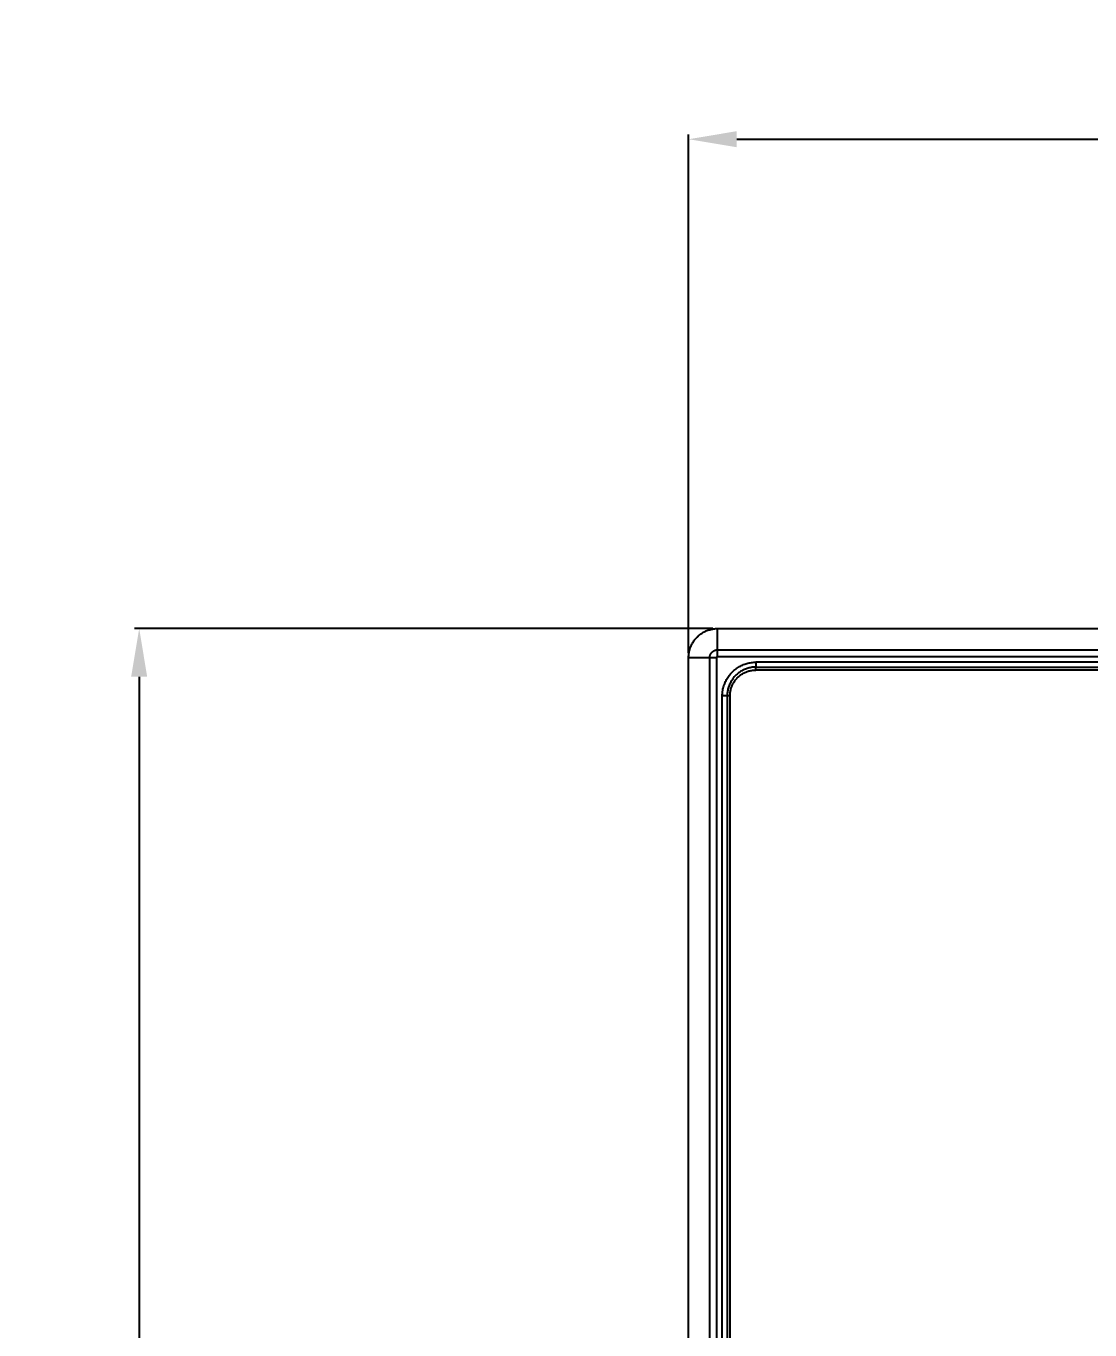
# Model space of a CAD drawing. Header units: millimetres. Extents: x 3033 to 5751, y 230 to 1450.
# Drawn here: x 3276.5 to 3387.1, y 725.4 to 860.9 of the extents above; entities that cross this region are included whole.
import ezdxf

# ---------------------------------------------------------------- set-up
doc = ezdxf.new("R2010")
doc.units = ezdxf.units.MM
doc.header["$MEASUREMENT"] = 0
doc.layers.add('Default', color=7, linetype='Continuous')
doc.layers.add('LAYER 10', color=2, linetype='Continuous')
doc.styles.add('Arial', font='arial.ttf')
doc.dimstyles.new('Dimension Style 01', dxfattribs={"dimtxt": 10, "dimasz": 5, "dimexe": 0.5, "dimexo": 0.5, "dimgap": 0.09, "dimtad": 1, "dimtoh": 1, "dimdec": 1, "dimzin": 1, "dimdsep": 46, "dimtxsty": 'Arial', "dimcen": 0.5, "dimadec": 1, "dimazin": 0, "dimtfac": 1, "dimtdec": 4, "dimtix": 1, "dimtmove": 0, "dimatfit": 3, "dimfxl": 1, "dimtolj": 1, "dimtzin": 1, "dimarcsym": 0})

# ---------------------------------------------------------------- blocks, each defined once
blk = doc.blocks.new('*D3')
at = {"layer": 'Default', "color": 0, "lineweight": -2, "transparency": 16777216}
for p, q in [((3345.34, 795.75), (3345.34, 849.6)), ((3575.34, 795.75), (3575.34, 849.6)), ((3350.34, 849.1), (3570.34, 849.1))]:
    blk.add_line(p, q, dxfattribs=at)
at = {"layer": 'Default', "color": 0, "transparency": 16777216}
for points in [[(3350.34, 849.94), (3350.34, 848.27), (3345.34, 849.1)], [(3570.34, 848.27), (3570.34, 849.94), (3575.34, 849.1)]]:
    blk.add_solid(points, dxfattribs=at)
at = {"layer": 'Defpoints', "color": 0, "transparency": 16777216}
for p in [(3575.34, 849.1), (3345.34, 795.25), (3575.34, 795.25)]:
    blk.add_point(p, dxfattribs=at)
at = {"layer": 'Default', "color": 0, "transparency": 16777216, "insert": (3460.34, 854.3), "char_height": 10, "attachment_point": 5, "style": 'Arial'}
blk.add_mtext('\\A1;230.0', dxfattribs=at)
blk = doc.blocks.new('*D7')
at = {"layer": 'Default', "color": 0, "lineweight": -2, "transparency": 16777216}
for p, q in [((3347.84, 798.25), (3287.73, 798.25)), ((3288.23, 793.25), (3288.23, 533.25)), ((3347.84, 528.25), (3287.73, 528.25))]:
    blk.add_line(p, q, dxfattribs=at)
at = {"layer": 'Default', "color": 0, "transparency": 16777216}
for points in [[(3289.06, 793.25), (3287.39, 793.25), (3288.23, 798.25)], [(3287.39, 533.25), (3289.06, 533.25), (3288.23, 528.25)]]:
    blk.add_solid(points, dxfattribs=at)
at = {"layer": 'Defpoints', "color": 0, "transparency": 16777216}
for p in [(3348.34, 798.25), (3288.23, 528.25), (3348.34, 528.25)]:
    blk.add_point(p, dxfattribs=at)
at = {"layer": 'Default', "color": 0, "transparency": 16777216, "insert": (3283.03, 663.25), "char_height": 10, "attachment_point": 5, "rotation": 90, "style": 'Arial'}
blk.add_mtext('\\A1;270.0', dxfattribs=at)

msp = doc.modelspace()

# ---------------------------------------------------------------- linework, layer by layer
at = {"layer": 'LAYER 10'}
for p, q in [((3347.05, 797.96), (3347.15, 798.01)), ((3347.15, 798.01), (3347.24, 798.04)), ((3347.24, 798.04), (3347.34, 798.08)), ((3347.34, 798.08), (3347.43, 798.11)), ((3347.43, 798.11), (3347.53, 798.14)), ((3347.53, 798.14), (3347.63, 798.17)), ((3347.63, 798.17), (3347.73, 798.19)), ((3347.73, 798.19), (3347.83, 798.21)), ((3347.83, 798.21), (3347.93, 798.23)), ((3347.93, 798.23), (3348.03, 798.24)), ((3348.03, 798.24), (3348.14, 798.25)), ((3348.14, 798.25), (3348.24, 798.25)), ((3348.24, 798.25), (3348.34, 798.25)), ((3348.34, 798.25), (3572.34, 798.25)), ((3348.34, 796.05), (3348.34, 798.25)), ((3345.63, 796.54), (3345.68, 796.63)), ((3345.68, 796.63), (3345.73, 796.72)), ((3345.73, 796.72), (3345.78, 796.81)), ((3345.78, 796.81), (3345.83, 796.9)), ((3345.83, 796.9), (3345.89, 796.98)), ((3345.89, 796.98), (3345.95, 797.07)), ((3345.95, 797.07), (3346.01, 797.15)), ((3346.01, 797.15), (3346.08, 797.23)), ((3346.08, 797.23), (3346.15, 797.3)), ((3346.15, 797.3), (3346.22, 797.37)), ((3346.22, 797.37), (3346.29, 797.45)), ((3346.29, 797.45), (3346.37, 797.51)), ((3346.37, 797.51), (3346.45, 797.58)), ((3346.45, 797.58), (3346.53, 797.64)), ((3346.53, 797.64), (3346.61, 797.7)), ((3346.61, 797.7), (3346.7, 797.76)), ((3346.7, 797.76), (3346.78, 797.82)), ((3346.78, 797.82), (3346.87, 797.87)), ((3346.87, 797.87), (3346.96, 797.92)), ((3346.96, 797.92), (3347.05, 797.96)), ((3345.34, 795.36), (3345.35, 795.46)), ((3345.34, 795.25), (3345.34, 795.36)), ((3345.35, 795.46), (3345.36, 795.56)), ((3345.36, 795.56), (3345.37, 795.66)), ((3345.37, 795.66), (3345.38, 795.76)), ((3345.38, 795.76), (3345.4, 795.86)), ((3345.4, 795.86), (3345.43, 795.96)), ((3345.43, 795.96), (3345.45, 796.06)), ((3345.45, 796.06), (3345.48, 796.16)), ((3345.48, 796.16), (3345.51, 796.26)), ((3345.51, 796.26), (3345.55, 796.35)), ((3345.55, 796.35), (3345.59, 796.45)), ((3345.59, 796.45), (3345.63, 796.54)), ((3347.55, 795.33), (3347.56, 795.36)), ((3347.55, 795.31), (3347.55, 795.33)), ((3347.55, 795.28), (3347.55, 795.31)), ((3347.55, 795.25), (3347.55, 795.28)), ((3347.56, 795.41), (3347.57, 795.44)), ((3347.56, 795.39), (3347.56, 795.41)), ((3347.56, 795.36), (3347.56, 795.39)), ((3347.57, 795.44), (3347.58, 795.47)), ((3347.58, 795.47), (3347.59, 795.49)), ((3347.59, 795.52), (3347.6, 795.54)), ((3347.59, 795.49), (3347.59, 795.52)), ((3347.6, 795.54), (3347.61, 795.57)), ((3347.61, 795.57), (3347.62, 795.59)), ((3347.62, 795.59), (3347.64, 795.62)), ((3347.64, 795.62), (3347.65, 795.64)), ((3347.65, 795.64), (3347.66, 795.67)), ((3347.66, 795.67), (3347.68, 795.69)), ((3347.68, 795.69), (3347.69, 795.71)), ((3347.69, 795.71), (3347.71, 795.73)), ((3347.71, 795.73), (3347.73, 795.75)), ((3347.73, 795.75), (3347.74, 795.77)), ((3347.74, 795.77), (3347.76, 795.79)), ((3347.76, 795.79), (3347.78, 795.81)), ((3347.78, 795.81), (3347.8, 795.83)), ((3347.8, 795.83), (3347.82, 795.85)), ((3347.82, 795.85), (3347.84, 795.87)), ((3347.84, 795.87), (3347.86, 795.89)), ((3347.86, 795.89), (3347.88, 795.9)), ((3347.88, 795.9), (3347.91, 795.92)), ((3347.91, 795.92), (3347.93, 795.93)), ((3347.93, 795.93), (3347.95, 795.94)), ((3347.95, 795.94), (3347.98, 795.96)), ((3347.98, 795.96), (3348, 795.97)), ((3348, 795.97), (3348.03, 795.98)), ((3348.03, 795.98), (3348.05, 795.99)), ((3348.05, 795.99), (3348.08, 796)), ((3348.08, 796), (3348.1, 796.01)), ((3348.1, 796.01), (3348.13, 796.02)), ((3348.13, 796.02), (3348.15, 796.02)), ((3348.15, 796.02), (3348.18, 796.03)), ((3348.18, 796.03), (3348.21, 796.03)), ((3348.21, 796.03), (3348.23, 796.04)), ((3348.23, 796.04), (3348.26, 796.04)), ((3348.26, 796.04), (3348.29, 796.04)), ((3348.26, 795.29), (3348.27, 795.29)), ((3348.26, 795.29), (3348.26, 795.29)), ((3348.26, 795.29), (3348.26, 795.29)), ((3348.26, 795.28), (3348.26, 795.29)), ((3348.26, 795.28), (3348.26, 795.28)), ((3348.26, 795.28), (3348.26, 795.28)), ((3348.26, 795.27), (3348.26, 795.28)), ((3348.26, 795.27), (3348.26, 795.27)), ((3348.26, 795.27), (3348.26, 795.27)), ((3348.26, 795.27), (3348.26, 795.27)), ((3348.27, 795.31), (3348.28, 795.31)), ((3348.27, 795.3), (3348.27, 795.31)), ((3348.27, 795.29), (3348.27, 795.3)), ((3348.27, 795.3), (3348.27, 795.3)), ((3348.27, 795.3), (3348.27, 795.3)), ((3348.27, 795.3), (3348.27, 795.3)), ((3348.28, 795.32), (3348.29, 795.32)), ((3348.28, 795.32), (3348.28, 795.32)), ((3348.28, 795.31), (3348.28, 795.32)), ((3348.28, 795.31), (3348.28, 795.31)), ((3348.28, 795.31), (3348.28, 795.31)), ((3348.29, 796.04), (3348.31, 796.05)), ((3348.29, 795.32), (3348.3, 795.33)), ((3348.29, 795.32), (3348.29, 795.32)), ((3348.29, 795.32), (3348.29, 795.32)), ((3348.29, 795.32), (3348.29, 795.32)), ((3348.3, 795.33), (3348.31, 795.33)), ((3348.3, 795.33), (3348.3, 795.33)), ((3348.3, 795.33), (3348.3, 795.33)), ((3348.3, 795.33), (3348.3, 795.33)), ((3348.31, 796.05), (3348.34, 796.05)), ((3348.31, 795.33), (3348.32, 795.34)), ((3348.31, 795.33), (3348.31, 795.33)), ((3348.31, 795.33), (3348.31, 795.33)), ((3348.31, 795.33), (3348.31, 795.33)), ((3348.32, 795.34), (3348.33, 795.34)), ((3348.32, 795.34), (3348.32, 795.34)), ((3348.32, 795.34), (3348.32, 795.34)), ((3348.33, 795.34), (3348.34, 795.34)), ((3348.33, 795.34), (3348.33, 795.34)), ((3348.33, 795.34), (3348.33, 795.34)), ((3348.33, 795.34), (3348.33, 795.34)), ((3348.34, 796.05), (3572.34, 796.05)), ((3348.34, 795.34), (3348.34, 796.05)), ((3348.34, 795.34), (3572.34, 795.34)), ((3348.34, 795.34), (3348.34, 795.34)), ((3345.34, 531.25), (3345.34, 795.25)), ((3345.34, 795.25), (3347.55, 795.25)), ((3347.55, 531.25), (3347.55, 795.25)), ((3347.55, 795.25), (3348.26, 795.25)), ((3348.26, 795.26), (3348.26, 795.27)), ((3348.26, 795.26), (3348.26, 795.26)), ((3348.26, 795.26), (3348.26, 795.26)), ((3348.26, 795.25), (3348.26, 795.26)), ((3348.26, 531.25), (3348.26, 795.25)), ((3350.04, 793.89), (3350.13, 793.97)), ((3350.13, 793.97), (3350.23, 794.04)), ((3350.23, 794.04), (3350.32, 794.11)), ((3350.32, 794.11), (3350.42, 794.18)), ((3350.42, 794.18), (3350.52, 794.24)), ((3350.52, 794.24), (3350.63, 794.3)), ((3350.63, 794.3), (3350.73, 794.36)), ((3350.73, 794.36), (3350.84, 794.41)), ((3350.84, 794.41), (3350.95, 794.46)), ((3350.96, 793.92), (3350.87, 793.87)), ((3350.95, 794.46), (3351.06, 794.51)), ((3351.05, 793.96), (3350.96, 793.92)), ((3351.15, 794.01), (3351.05, 793.96)), ((3351.06, 794.51), (3351.17, 794.55)), ((3351.24, 794.04), (3351.15, 794.01)), ((3351.17, 794.55), (3351.28, 794.59)), ((3351.34, 794.08), (3351.24, 794.04)), ((3351.28, 794.59), (3351.4, 794.62)), ((3351.43, 794.11), (3351.34, 794.08)), ((3351.4, 794.62), (3351.51, 794.65)), ((3351.53, 794.14), (3351.43, 794.11)), ((3351.51, 794.65), (3351.63, 794.68)), ((3351.63, 794.17), (3351.53, 794.14)), ((3351.63, 794.68), (3351.75, 794.7)), ((3351.73, 794.19), (3351.63, 794.17)), ((3351.83, 794.21), (3351.73, 794.19)), ((3351.75, 794.7), (3351.86, 794.72)), ((3351.79, 793.9), (3351.88, 793.91)), ((3351.93, 794.23), (3351.83, 794.21)), ((3351.86, 794.72), (3351.98, 794.74)), ((3351.88, 793.91), (3351.97, 793.93)), ((3352.03, 794.24), (3351.93, 794.23)), ((3351.97, 793.93), (3352.06, 793.94)), ((3351.98, 794.74), (3352.1, 794.75)), ((3352.14, 794.25), (3352.03, 794.24)), ((3352.06, 793.94), (3352.16, 793.95)), ((3352.1, 794.75), (3352.22, 794.75)), ((3352.24, 794.25), (3352.14, 794.25)), ((3352.16, 793.95), (3352.25, 793.95)), ((3352.22, 794.75), (3352.34, 794.75)), ((3352.34, 794.25), (3352.24, 794.25)), ((3352.25, 793.95), (3352.34, 793.95)), ((3568.34, 794.75), (3352.34, 794.75)), ((3352.34, 794.75), (3352.34, 794.25)), ((3352.34, 794.25), (3568.34, 794.25)), ((3352.34, 793.95), (3352.34, 794.25)), ((3568.34, 793.95), (3352.34, 793.95)), ((3349.09, 792.54), (3349.13, 792.65)), ((3349.13, 792.65), (3349.18, 792.76)), ((3349.18, 792.76), (3349.23, 792.86)), ((3349.23, 792.86), (3349.29, 792.97)), ((3349.29, 792.97), (3349.35, 793.07)), ((3349.35, 793.07), (3349.41, 793.17)), ((3349.41, 793.17), (3349.48, 793.27)), ((3349.48, 793.27), (3349.55, 793.37)), ((3349.55, 793.37), (3349.63, 793.46)), ((3349.63, 793.46), (3349.7, 793.55)), ((3349.68, 792.63), (3349.63, 792.54)), ((3349.73, 792.72), (3349.68, 792.63)), ((3349.7, 793.55), (3349.78, 793.64)), ((3349.78, 792.81), (3349.73, 792.72)), ((3349.78, 793.64), (3349.87, 793.73)), ((3349.83, 792.9), (3349.78, 792.81)), ((3349.89, 792.98), (3349.83, 792.9)), ((3349.87, 793.73), (3349.95, 793.81)), ((3349.95, 793.07), (3349.89, 792.98)), ((3349.94, 792.5), (3349.99, 792.58)), ((3349.95, 793.81), (3350.04, 793.89)), ((3350.01, 793.15), (3349.95, 793.07)), ((3349.99, 792.58), (3350.03, 792.66)), ((3350.08, 793.23), (3350.01, 793.15)), ((3350.03, 792.66), (3350.08, 792.73)), ((3350.15, 793.3), (3350.08, 793.23)), ((3350.08, 792.73), (3350.14, 792.81)), ((3350.14, 792.81), (3350.19, 792.88)), ((3350.22, 793.37), (3350.15, 793.3)), ((3350.19, 792.88), (3350.25, 792.96)), ((3350.29, 793.45), (3350.22, 793.37)), ((3350.25, 792.96), (3350.31, 793.03)), ((3350.37, 793.51), (3350.29, 793.45)), ((3350.31, 793.03), (3350.37, 793.1)), ((3350.45, 793.58), (3350.37, 793.51)), ((3350.37, 793.1), (3350.43, 793.16)), ((3350.43, 793.16), (3350.5, 793.23)), ((3350.53, 793.64), (3350.45, 793.58)), ((3350.5, 793.23), (3350.57, 793.29)), ((3350.61, 793.7), (3350.53, 793.64)), ((3350.57, 793.29), (3350.64, 793.35)), ((3350.7, 793.76), (3350.61, 793.7)), ((3350.64, 793.35), (3350.71, 793.4)), ((3350.78, 793.82), (3350.7, 793.76)), ((3350.71, 793.4), (3350.78, 793.46)), ((3350.87, 793.87), (3350.78, 793.82)), ((3350.78, 793.46), (3350.86, 793.51)), ((3350.86, 793.51), (3350.94, 793.56)), ((3350.94, 793.56), (3351.02, 793.61)), ((3351.02, 793.61), (3351.1, 793.65)), ((3351.1, 793.65), (3351.18, 793.69)), ((3351.18, 793.69), (3351.27, 793.73)), ((3351.27, 793.73), (3351.35, 793.77)), ((3351.35, 793.77), (3351.44, 793.8)), ((3351.44, 793.8), (3351.52, 793.83)), ((3351.52, 793.83), (3351.61, 793.85)), ((3351.61, 793.85), (3351.7, 793.88)), ((3351.7, 793.88), (3351.79, 793.9)), ((3348.84, 791.37), (3348.85, 791.49)), ((3348.84, 791.25), (3348.84, 791.37)), ((3349.34, 791.25), (3348.84, 791.25)), ((3348.84, 535.25), (3348.84, 791.25)), ((3348.85, 791.49), (3348.86, 791.61)), ((3348.86, 791.61), (3348.87, 791.73)), ((3348.87, 791.73), (3348.89, 791.85)), ((3348.89, 791.85), (3348.91, 791.97)), ((3348.91, 791.97), (3348.94, 792.08)), ((3348.94, 792.08), (3348.97, 792.2)), ((3348.97, 792.2), (3349.01, 792.31)), ((3349.01, 792.31), (3349.04, 792.43)), ((3349.04, 792.43), (3349.09, 792.54)), ((3349.35, 791.46), (3349.34, 791.36)), ((3349.34, 791.36), (3349.34, 791.25)), ((3349.64, 791.25), (3349.34, 791.25)), ((3349.34, 791.25), (3349.34, 535.25)), ((3349.36, 791.56), (3349.35, 791.46)), ((3349.37, 791.66), (3349.36, 791.56)), ((3349.38, 791.76), (3349.37, 791.66)), ((3349.4, 791.86), (3349.38, 791.76)), ((3349.43, 791.96), (3349.4, 791.86)), ((3349.45, 792.06), (3349.43, 791.96)), ((3349.48, 792.16), (3349.45, 792.06)), ((3349.51, 792.26), (3349.48, 792.16)), ((3349.55, 792.35), (3349.51, 792.26)), ((3349.59, 792.45), (3349.55, 792.35)), ((3349.63, 792.54), (3349.59, 792.45)), ((3349.64, 791.35), (3349.65, 791.44)), ((3349.64, 791.25), (3349.64, 791.35)), ((3349.64, 535.25), (3349.64, 791.25)), ((3349.65, 791.44), (3349.66, 791.53)), ((3349.66, 791.53), (3349.67, 791.62)), ((3349.67, 791.62), (3349.68, 791.71)), ((3349.68, 791.71), (3349.7, 791.8)), ((3349.7, 791.8), (3349.72, 791.89)), ((3349.72, 791.89), (3349.74, 791.98)), ((3349.74, 791.98), (3349.77, 792.07)), ((3349.77, 792.07), (3349.8, 792.16)), ((3349.8, 792.16), (3349.83, 792.24)), ((3349.83, 792.24), (3349.86, 792.33)), ((3349.86, 792.33), (3349.9, 792.41)), ((3349.9, 792.41), (3349.94, 792.5))]:
    msp.add_line(p, q, dxfattribs=at)

# ---------------------------------------------------------------- dimensions: what is measured, and where the dimension line sits
at = {"layer": 'Default'}
dim = msp.add_linear_dim(base=(3575.34, 849.1), p1=(3345.34, 795.25), p2=(3575.34, 795.25), dimstyle='Dimension Style 01', override={"dimtmove": 1}, dxfattribs=at)
dim.commit()
dim.dimension.update_dxf_attribs({"geometry": '*D3', "text_midpoint": (3460.34, 854.3)})
dim = msp.add_linear_dim(base=(3288.23, 528.25), p1=(3348.34, 798.25), p2=(3348.34, 528.25), angle=90, dimstyle='Dimension Style 01', override={"dimtmove": 1}, dxfattribs=at)
dim.commit()
dim.dimension.update_dxf_attribs({"geometry": '*D7', "text_midpoint": (3283.03, 663.25)})

doc.saveas('drawing.dxf')
